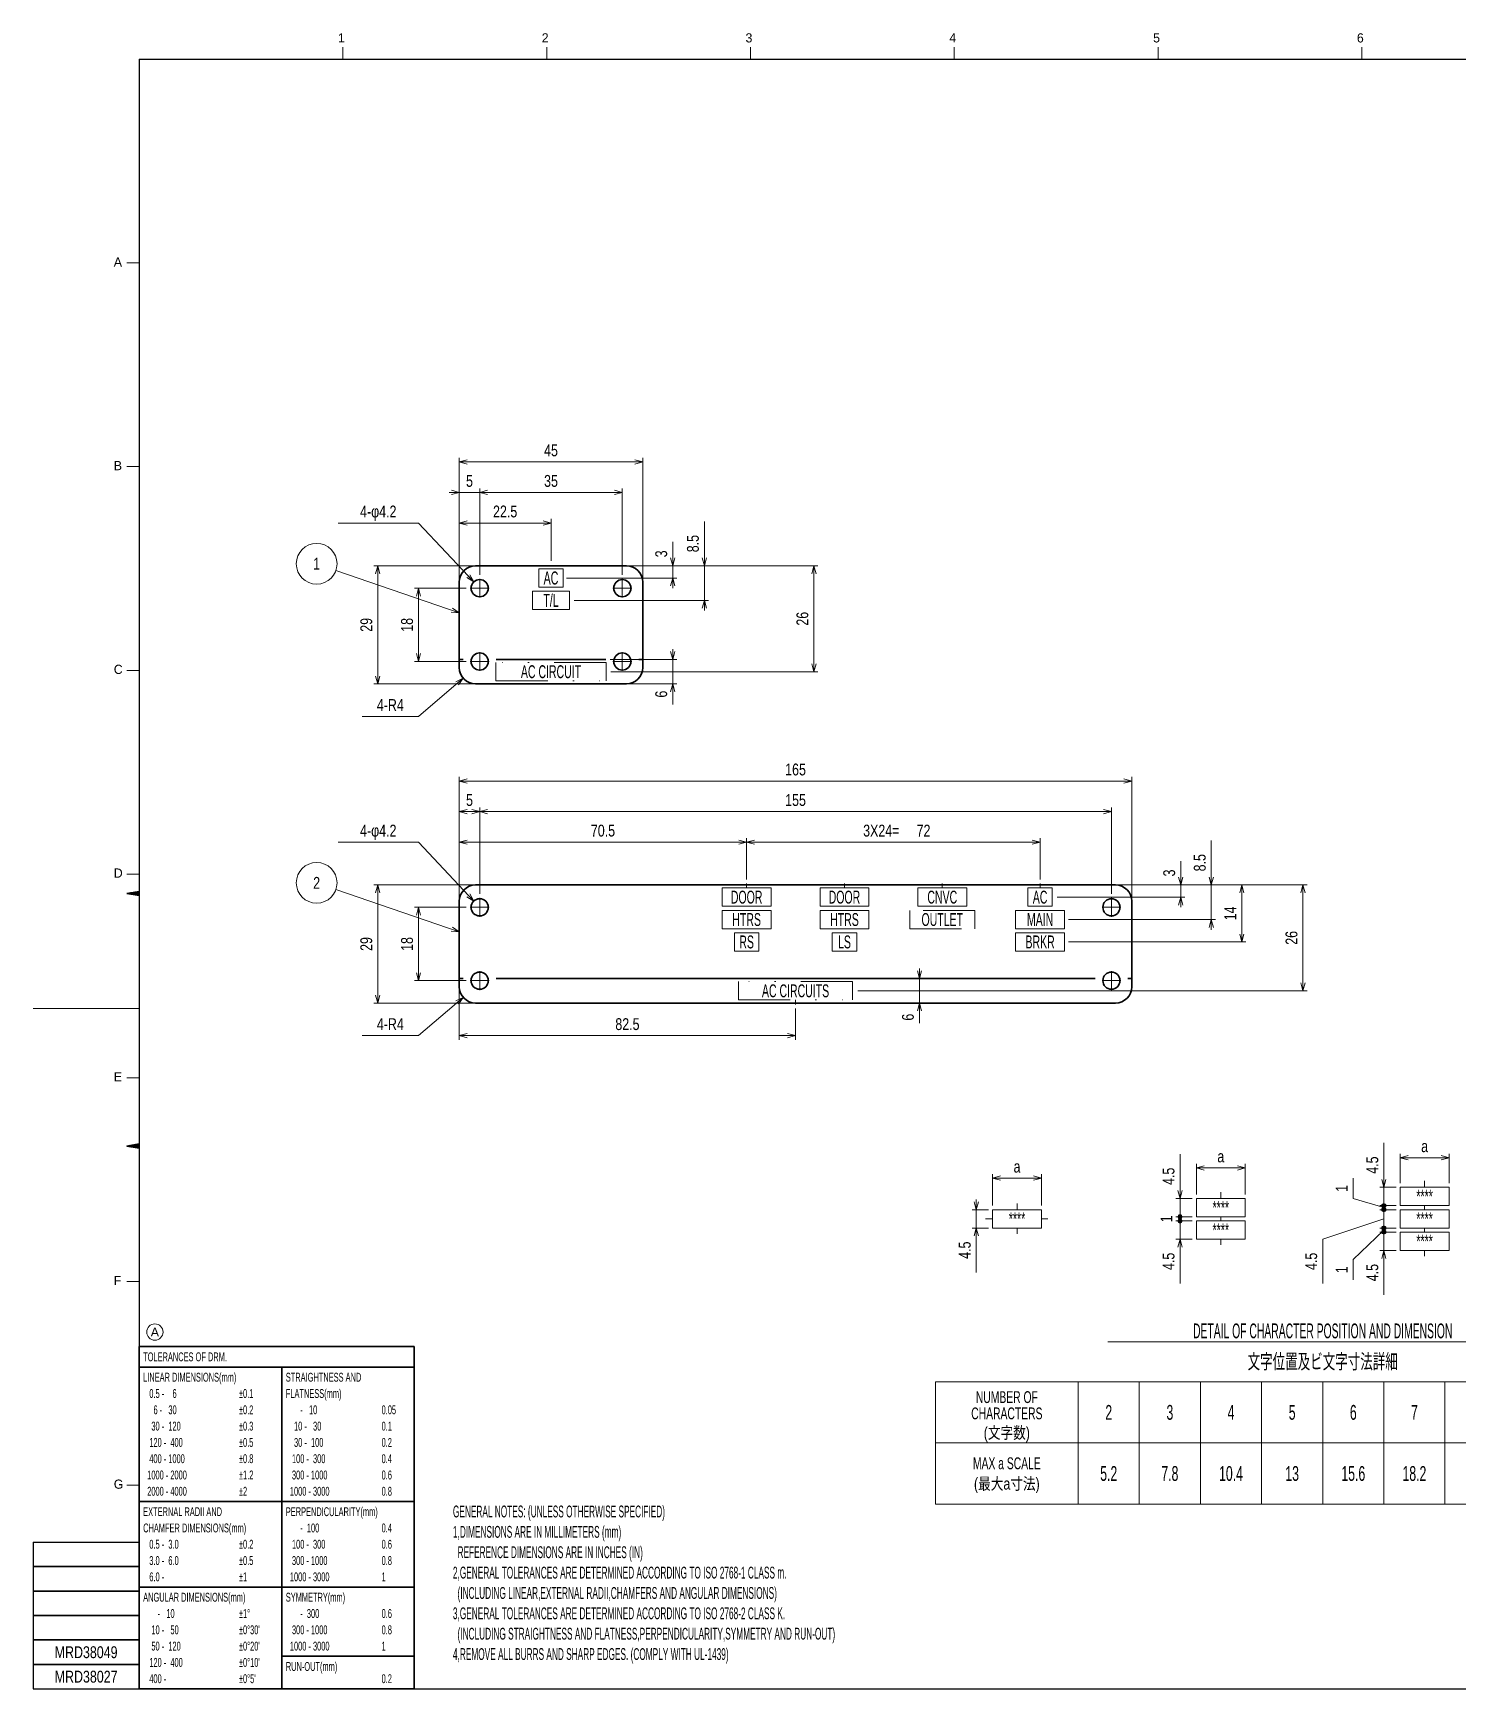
# Model space of a CAD drawing. Header units: millimetres. Extents: x 7 to 587, y 2 to 418.
# Drawn here: x 7 to 356.6, y 10 to 416.4 of the extents above; entities that cross this region are included whole.
import ezdxf
from ezdxf.enums import TextEntityAlignment as Align

# ---------------------------------------------------------------- set-up
doc = ezdxf.new("R2010")
doc.units = ezdxf.units.MM
doc.linetypes.add('DASHDOT', pattern=[25.3, 12.7, -6.3, 0, -6.3])
doc.linetypes.add('DIVIDE', pattern=[31.6, 12.7, -6.3, 0, -6.3, 0, -6.3])
for name, color, linetype in [('GR1_03', 7, 'Continuous'), ('GR1_08', 7, 'Continuous'), ('GR1_15', 7, 'Continuous'), ('GR1_16', 7, 'Continuous'), ('図面枠B6M', 7, 'Continuous'), ('図面枠C7M', 7, 'Continuous'), ('表題、部品表_01', 7, 'Continuous'), ('表題、部品表_訂正', 7, 'Continuous')]:
    doc.layers.add(name, color=color, linetype=linetype)
doc.styles.add('HG丸ｺﾞｼｯｸM-PRO', font='')
doc.styles.get('HG丸ｺﾞｼｯｸM-PRO').set_extended_font_data('HG丸ｺﾞｼｯｸM-PRO')

# ---------------------------------------------------------------- blocks, each defined once
blk = doc.blocks.new('BLKF024')
at = {"layer": '図面枠C7M', "color": 3, "linetype": 'Continuous', "lineweight": 35}
for p, q in [((30.067393, 143.236108), (30.09438, 143.263095)), ((30.188706, 143.216), (30.264271, 143.291564)), ((30.310019, 143.195891), (30.434161, 143.320033)), ((30.431331, 143.175782), (30.604052, 143.348503)), ((30.552644, 143.155673), (30.773942, 143.376972)), ((30.673956, 143.135565), (30.943833, 143.405441)), ((30.795269, 143.115456), (31.113723, 143.43391)), ((30.916582, 143.095347), (31.283614, 143.462379)), ((31.037894, 143.075238), (31.453504, 143.490848)), ((31.159207, 143.05513), (31.623395, 143.519317)), ((31.280519, 143.035021), (31.793285, 143.547787)), ((31.401832, 143.014912), (31.963176, 143.576256)), ((31.523145, 142.994803), (32.133066, 143.604725)), ((31.644457, 142.974695), (32.302957, 143.633194)), ((31.76577, 142.954586), (32.472847, 143.661663)), ((31.887082, 142.934477), (32.642738, 143.690132)), ((32.008395, 142.914368), (32.812628, 143.718601)), ((32.129708, 142.894259), (32.982519, 143.747071)), ((32.25102, 142.874151), (33, 143.62313)), ((32.372333, 142.854042), (33, 143.481709)), ((32.493645, 142.833933), (33, 143.340288)), ((32.614958, 142.813824), (33, 143.198866)), ((32.736271, 142.793716), (33, 143.057445)), ((32.857583, 142.773607), (33, 142.916024)), ((32.978896, 142.753498), (33, 142.774602))]:
    blk.add_line(p, q, dxfattribs=at)
blk = doc.blocks.new('BLKF025')
at = {"layer": '図面枠C7M', "color": 3, "linetype": 'Continuous', "lineweight": 35}
for p, q in [((30.067393, 205.236108), (30.09438, 205.263095)), ((30.188706, 205.216), (30.264271, 205.291564)), ((30.310019, 205.195891), (30.434161, 205.320033)), ((30.431331, 205.175782), (30.604052, 205.348503)), ((30.552644, 205.155673), (30.773942, 205.376972)), ((30.673956, 205.135565), (30.943833, 205.405441)), ((30.795269, 205.115456), (31.113723, 205.43391)), ((30.916582, 205.095347), (31.283614, 205.462379)), ((31.037894, 205.075238), (31.453504, 205.490848)), ((31.159207, 205.05513), (31.623395, 205.519317)), ((31.280519, 205.035021), (31.793285, 205.547787)), ((31.401832, 205.014912), (31.963176, 205.576256)), ((31.523145, 204.994803), (32.133066, 205.604725)), ((31.644457, 204.974695), (32.302957, 205.633194)), ((31.76577, 204.954586), (32.472847, 205.661663)), ((31.887082, 204.934477), (32.642738, 205.690132)), ((32.008395, 204.914368), (32.812628, 205.718601)), ((32.129708, 204.894259), (32.982519, 205.747071)), ((32.25102, 204.874151), (33, 205.62313)), ((32.372333, 204.854042), (33, 205.481709)), ((32.493645, 204.833933), (33, 205.340288)), ((32.614958, 204.813824), (33, 205.198866)), ((32.736271, 204.793716), (33, 205.057445)), ((32.857583, 204.773607), (33, 204.916024)), ((32.978896, 204.753498), (33, 204.774602))]:
    blk.add_line(p, q, dxfattribs=at)
blk = doc.blocks.new('BLKF023')
at = {"layer": '図面枠C7M', "color": 4, "linetype": 'Continuous', "lineweight": 13}
for p, q in [((83, 413), (83, 410)), ((133, 413), (133, 410)), ((183, 413), (183, 410)), ((233, 413), (233, 410)), ((283, 413), (283, 410)), ((333, 413), (333, 410)), ((30, 360), (33, 360)), ((30, 310), (33, 310)), ((30, 260), (33, 260)), ((30, 210), (33, 210)), ((7, 177), (33, 177)), ((30, 160), (33, 160)), ((30, 110), (33, 110)), ((30, 60), (33, 60))]:
    blk.add_line(p, q, dxfattribs=at)
at = {"layer": '図面枠C7M', "color": 2, "linetype": 'Continuous', "lineweight": 25}
for p, q in [((33, 410), (587, 410)), ((33, 410), (33, 10)), ((7, 46), (7, 10)), ((7, 46), (33, 46)), ((7, 10), (587, 10))]:
    blk.add_line(p, q, dxfattribs=at)
at = {"layer": '図面枠C7M', "color": 3, "linetype": 'Continuous', "lineweight": 35}
for p, q in [((33, 205.75), (30, 205.25)), ((30, 205.25), (33, 204.75)), ((33, 143.75), (30, 143.25)), ((30, 143.25), (33, 142.75)), ((7, 40), (33, 40)), ((7, 34), (33, 34)), ((7, 28), (33, 28)), ((7, 22), (33, 22)), ((7, 16), (33, 16))]:
    blk.add_line(p, q, dxfattribs=at)
for name in ['BLKF025', 'BLKF024']:
    blk.add_blockref(name, (0, 0), dxfattribs=at)
at = {"layer": '図面枠C7M', "color": 4, "linetype": 'Continuous', "lineweight": 13, "style": 'HG丸ｺﾞｼｯｸM-PRO'}
for s, width, p in [('1', 1.003994, (81.79, 413.45)), ('2', 1.003994, (131.79, 413.45)), ('3', 1.003994, (181.79, 413.45)), ('4', 1.003994, (231.79, 413.45)), ('5', 1.003994, (281.79, 413.45)), ('6', 1.003994, (331.79, 413.45)), ('A', 1.002405, (26.79, 358.45)), ('B', 1.004704, (26.79, 308.45)), ('D', 1.002334, (26.79, 208.45)), ('E', 1.001589, (26.79, 158.45)), ('F', 0.998986, (26.79, 108.45)), ('G', 1.003714, (26.79, 58.45))]:
    blk.add_text(s, height=2.25, dxfattribs=dict(at, width=width)).set_placement(p, align=Align.BOTTOM_LEFT)
at = {"layer": '図面枠C7M', "color": 3, "linetype": 'Continuous', "lineweight": 35, "style": 'HG丸ｺﾞｼｯｸM-PRO', "width": 1.001214}
blk.add_text('C', height=2.25, dxfattribs=at).set_placement((26.79, 258.45), align=Align.BOTTOM_LEFT)
blk = doc.blocks.new('BLKF029')
at = {"layer": 'GR1_08', "color": 3, "linetype": 'Continuous', "lineweight": 35}
for p, q in [((115.56, 207.34), (272.56, 207.34)), ((111.56, 203.34), (111.56, 182.34)), ((276.56, 203.34), (276.56, 182.34)), ((111.56, 184.34), (112.54, 184.34)), ((120.58, 184.34), (267.54, 184.34)), ((275.58, 184.34), (276.56, 184.34)), ((115.56, 178.34), (272.56, 178.34))]:
    blk.add_line(p, q, dxfattribs=at)
for centre in [(116.56, 201.84), (271.56, 201.84), (116.56, 183.84), (271.56, 183.84)]:
    blk.add_circle(centre, 2.1, dxfattribs=at)
for centre, start, end in [((115.56, 203.34), 90, 180), ((272.56, 203.34), 0, 90), ((115.56, 182.34), 180, 270), ((272.56, 182.34), 270, 0)]:
    blk.add_arc(centre, 4, start, end, dxfattribs=at)
blk = doc.blocks.new('BLKF028')
at = {"layer": 'GR1_08', "color": 3, "linetype": 'Continuous', "lineweight": 35}
blk.add_blockref('BLKF029', (0, 0), dxfattribs=at)
blk = doc.blocks.new('BLKF031')
at = {"layer": 'GR1_08', "color": 3, "linetype": 'Continuous', "lineweight": 35}
for p, q in [((115.56, 285.67), (152.56, 285.67)), ((111.56, 281.67), (111.56, 260.67)), ((156.56, 281.67), (156.56, 260.67)), ((111.56, 262.67), (112.54, 262.67)), ((120.58, 262.67), (147.54, 262.67)), ((155.58, 262.67), (156.56, 262.67)), ((115.56, 256.67), (152.56, 256.67))]:
    blk.add_line(p, q, dxfattribs=at)
for centre in [(116.56, 280.17), (151.56, 280.17), (116.56, 262.17), (151.56, 262.17)]:
    blk.add_circle(centre, 2.1, dxfattribs=at)
for centre, start, end in [((115.56, 281.67), 90, 180), ((152.56, 281.67), 0, 90), ((115.56, 260.67), 180, 270), ((152.56, 260.67), 270, 0)]:
    blk.add_arc(centre, 4, start, end, dxfattribs=at)
blk = doc.blocks.new('BLKF030')
at = {"layer": 'GR1_08', "color": 3, "linetype": 'Continuous', "lineweight": 35}
blk.add_blockref('BLKF031', (0, 0), dxfattribs=at)
blk = doc.blocks.new('FXTIP_ARROW_S')
at = {"color": 0, "linetype": 'Continuous', "lineweight": -2}
for q in [(-1, 0), (-0.97, 0.26), (-0.97, -0.26)]:
    blk.add_line((0, 0), q, dxfattribs=at)
blk = doc.blocks.new('FXTIP_ARROW_E')
at = {"color": 0, "linetype": 'Continuous', "lineweight": -2}
for q in [(-1, 0), (-0.97, 0.26), (-0.97, -0.26)]:
    blk.add_line((0, 0), q, dxfattribs=at)
blk = doc.blocks.new('BLKF032')
at = {"layer": 'GR1_03', "color": 4, "linetype": 'DIVIDE', "lineweight": 13}
for p, q in [((137.06, 284.92), (131.06, 284.92)), ((131.06, 284.92), (131.06, 280.42)), ((137.06, 280.42), (137.06, 284.92)), ((131.06, 280.42), (137.06, 280.42))]:
    blk.add_line(p, q, dxfattribs=at)
blk = doc.blocks.new('BLKF033')
at = {"layer": 'GR1_03', "color": 4, "linetype": 'DIVIDE', "lineweight": 13}
for p, q in [((138.56, 279.42), (129.56, 279.42)), ((129.56, 279.42), (129.56, 274.92)), ((138.56, 274.92), (138.56, 279.42)), ((129.56, 274.92), (138.56, 274.92))]:
    blk.add_line(p, q, dxfattribs=at)
blk = doc.blocks.new('BLKF034')
at = {"layer": 'GR1_03', "color": 4, "linetype": 'DIVIDE', "lineweight": 13}
for p, q in [((147.56, 261.92), (120.56, 261.92)), ((120.56, 261.92), (120.56, 257.42)), ((147.56, 257.42), (147.56, 261.92)), ((120.56, 257.42), (147.56, 257.42))]:
    blk.add_line(p, q, dxfattribs=at)
blk = doc.blocks.new('BLKF035')
at = {"layer": 'GR1_03', "color": 4, "linetype": 'DIVIDE', "lineweight": 13}
for p, q in [((208.06, 183.59), (180.06, 183.59)), ((180.06, 183.59), (180.06, 179.09)), ((208.06, 179.09), (208.06, 183.59)), ((180.06, 179.09), (208.06, 179.09))]:
    blk.add_line(p, q, dxfattribs=at)
blk = doc.blocks.new('BLKF036')
at = {"layer": 'GR1_03', "color": 4, "linetype": 'DIVIDE', "lineweight": 13}
for p, q in [((188.06, 201.09), (176.06, 201.09)), ((176.06, 201.09), (176.06, 196.59)), ((188.06, 196.59), (188.06, 201.09)), ((176.06, 196.59), (188.06, 196.59))]:
    blk.add_line(p, q, dxfattribs=at)
blk = doc.blocks.new('BLKF037')
at = {"layer": 'GR1_03', "color": 4, "linetype": 'DIVIDE', "lineweight": 13}
for p, q in [((188.06, 206.59), (176.06, 206.59)), ((176.06, 206.59), (176.06, 202.09)), ((188.06, 202.09), (188.06, 206.59)), ((176.06, 202.09), (188.06, 202.09))]:
    blk.add_line(p, q, dxfattribs=at)
blk = doc.blocks.new('BLKF038')
at = {"layer": 'GR1_03', "color": 4, "linetype": 'DIVIDE', "lineweight": 13}
for p, q in [((212.06, 206.59), (200.06, 206.59)), ((200.06, 206.59), (200.06, 202.09)), ((212.06, 202.09), (212.06, 206.59)), ((200.06, 202.09), (212.06, 202.09))]:
    blk.add_line(p, q, dxfattribs=at)
blk = doc.blocks.new('BLKF039')
at = {"layer": 'GR1_03', "color": 4, "linetype": 'DIVIDE', "lineweight": 13}
for p, q in [((212.06, 201.09), (200.06, 201.09)), ((200.06, 201.09), (200.06, 196.59)), ((212.06, 196.59), (212.06, 201.09)), ((200.06, 196.59), (212.06, 196.59))]:
    blk.add_line(p, q, dxfattribs=at)
blk = doc.blocks.new('BLKF040')
at = {"layer": 'GR1_03', "color": 4, "linetype": 'DIVIDE', "lineweight": 13}
for p, q in [((209.06, 195.59), (203.06, 195.59)), ((203.06, 195.59), (203.06, 191.09)), ((209.06, 191.09), (209.06, 195.59)), ((203.06, 191.09), (209.06, 191.09))]:
    blk.add_line(p, q, dxfattribs=at)
blk = doc.blocks.new('BLKF041')
at = {"layer": 'GR1_03', "color": 4, "linetype": 'DIVIDE', "lineweight": 13}
for p, q in [((185.06, 195.59), (179.06, 195.59)), ((179.06, 195.59), (179.06, 191.09)), ((185.06, 191.09), (185.06, 195.59)), ((179.06, 191.09), (185.06, 191.09))]:
    blk.add_line(p, q, dxfattribs=at)
blk = doc.blocks.new('BLKF042')
at = {"layer": 'GR1_03', "color": 4, "linetype": 'DIVIDE', "lineweight": 13}
for p, q in [((236.06, 206.59), (224.06, 206.59)), ((224.06, 206.59), (224.06, 202.09)), ((236.06, 202.09), (236.06, 206.59)), ((224.06, 202.09), (236.06, 202.09))]:
    blk.add_line(p, q, dxfattribs=at)
blk = doc.blocks.new('BLKF043')
at = {"layer": 'GR1_03', "color": 4, "linetype": 'DIVIDE', "lineweight": 13}
for p, q in [((260.06, 201.09), (248.06, 201.09)), ((248.06, 201.09), (248.06, 196.59)), ((260.06, 196.59), (260.06, 201.09)), ((248.06, 196.59), (260.06, 196.59))]:
    blk.add_line(p, q, dxfattribs=at)
blk = doc.blocks.new('BLKF044')
at = {"layer": 'GR1_03', "color": 4, "linetype": 'DIVIDE', "lineweight": 13}
for p, q in [((260.06, 195.59), (248.06, 195.59)), ((248.06, 195.59), (248.06, 191.09)), ((260.06, 191.09), (260.06, 195.59)), ((248.06, 191.09), (260.06, 191.09))]:
    blk.add_line(p, q, dxfattribs=at)
blk = doc.blocks.new('BLKF045')
at = {"layer": 'GR1_03', "color": 4, "linetype": 'DIVIDE', "lineweight": 13}
for p, q in [((257.06, 206.59), (251.06, 206.59)), ((251.06, 206.59), (251.06, 202.09)), ((257.06, 202.09), (257.06, 206.59)), ((251.06, 202.09), (257.06, 202.09))]:
    blk.add_line(p, q, dxfattribs=at)
blk = doc.blocks.new('BLKF046')
at = {"layer": 'GR1_03', "color": 4, "linetype": 'DIVIDE', "lineweight": 13}
for p, q in [((238.06, 201.09), (222.06, 201.09)), ((222.06, 201.09), (222.06, 196.59)), ((238.06, 196.59), (238.06, 201.09)), ((222.06, 196.59), (238.06, 196.59))]:
    blk.add_line(p, q, dxfattribs=at)
blk = doc.blocks.new('BLKF048')
at = {"layer": '表題、部品表_01', "color": 4, "linetype": 'DIVIDE', "lineweight": 13}
for p, q in [((242.4, 127.62), (254.4, 127.62)), ((242.4, 123.12), (242.4, 127.62)), ((254.4, 127.62), (254.4, 123.12)), ((254.4, 123.12), (242.4, 123.12))]:
    blk.add_line(p, q, dxfattribs=at)
blk = doc.blocks.new('BLKF047')
at = {"layer": '表題、部品表_01', "color": 4, "linetype": 'DASHDOT', "lineweight": 13}
for p, q in [((248.4, 129.12), (248.4, 127.62)), ((242.4, 125.37), (240.66, 125.37)), ((248.4, 123.12), (248.4, 121.73)), ((255.93, 125.37), (254.4, 125.37))]:
    blk.add_line(p, q, dxfattribs=at)
at = {"layer": '表題、部品表_01', "color": 4, "linetype": 'DIVIDE', "lineweight": 13}
blk.add_blockref('BLKF048', (0, 0), dxfattribs=at)
blk = doc.blocks.new('BLKF050')
at = {"layer": '表題、部品表_01', "color": 4, "linetype": 'DIVIDE', "lineweight": 13}
for p, q in [((304.4, 130.37), (292.4, 130.37)), ((292.4, 130.37), (292.4, 125.87)), ((304.4, 125.87), (304.4, 130.37)), ((292.4, 125.87), (304.4, 125.87)), ((292.4, 124.87), (304.4, 124.87)), ((292.4, 124.87), (292.4, 120.37)), ((304.4, 120.37), (304.4, 124.87)), ((292.4, 120.37), (304.4, 120.37))]:
    blk.add_line(p, q, dxfattribs=at)
at = {"layer": '表題、部品表_01', "color": 4, "linetype": 'DASHDOT', "lineweight": 13}
for p, q in [((298.4, 131.96), (298.4, 130.37)), ((298.4, 125.87), (298.4, 124.87)), ((298.4, 120.37), (298.4, 118.96))]:
    blk.add_line(p, q, dxfattribs=at)
blk = doc.blocks.new('BLKF049')
at = {"layer": '表題、部品表_01', "color": 4, "linetype": 'DIVIDE', "lineweight": 13}
blk.add_blockref('BLKF050', (0, 0), dxfattribs=at)
at = {"layer": '表題、部品表_01', "color": 3, "linetype": 'Continuous', "lineweight": 35, "style": 'HG丸ｺﾞｼｯｸM-PRO', "width": 0.594076}
for p in [(298.4, 128.12), (298.4, 122.62)]:
    blk.add_text('****', height=3.273, dxfattribs=at).set_placement(p, align=Align.MIDDLE_CENTER)
blk = doc.blocks.new('FXTIP_BLACKDOT_E')
at = {"color": 0, "linetype": 'Continuous', "lineweight": -2}
blk.add_line((0, 0), (-1, 0), dxfattribs=at)
at = {"color": 0, "linetype": 'Continuous', "lineweight": -2, "const_width": 0.25}
blk.add_lwpolyline([(-0.125, 0, 1), (0.125, 0, 1)], format="xyb", close=True, dxfattribs=at)
at = {"color": 0, "linetype": 'Continuous', "lineweight": -2}
blk.add_circle((0, 0), 0.25, dxfattribs=at)
blk = doc.blocks.new('BLKF052')
at = {"layer": '表題、部品表_01', "color": 4, "linetype": 'DASHDOT', "lineweight": 13}
for p, q in [((348.4, 134.71), (348.4, 133.12)), ((348.4, 128.62), (348.4, 127.62)), ((348.4, 123.12), (348.4, 122.12)), ((348.4, 117.62), (348.4, 116.21))]:
    blk.add_line(p, q, dxfattribs=at)
at = {"layer": '表題、部品表_01', "color": 4, "linetype": 'DIVIDE', "lineweight": 13}
for p, q in [((354.4, 133.12), (342.4, 133.12)), ((342.4, 133.12), (342.4, 128.62)), ((354.4, 128.62), (354.4, 133.12)), ((342.4, 128.62), (354.4, 128.62)), ((342.4, 127.62), (354.4, 127.62)), ((342.4, 127.62), (342.4, 123.12)), ((354.4, 123.12), (354.4, 127.62)), ((342.4, 123.12), (354.4, 123.12)), ((342.4, 122.12), (354.4, 122.12)), ((342.4, 122.12), (342.4, 117.62)), ((354.4, 117.62), (354.4, 122.12)), ((342.4, 117.62), (354.4, 117.62))]:
    blk.add_line(p, q, dxfattribs=at)
blk = doc.blocks.new('BLKF051')
at = {"layer": '表題、部品表_01', "color": 4, "linetype": 'DIVIDE', "lineweight": 13}
blk.add_blockref('BLKF052', (0, 0), dxfattribs=at)
at = {"layer": '表題、部品表_01', "color": 3, "linetype": 'Continuous', "lineweight": 35, "style": 'HG丸ｺﾞｼｯｸM-PRO', "width": 0.594076}
for p in [(348.4, 130.87), (348.4, 125.37), (348.4, 119.87)]:
    blk.add_text('****', height=3.273, dxfattribs=at).set_placement(p, align=Align.MIDDLE_CENTER)
blk = doc.blocks.new('BLKF055')
at = {"layer": '表題、部品表_01', "color": 4, "linetype": 'Continuous', "lineweight": 13}
for p, q in [((228.4, 85.37), (413.4, 85.37)), ((228.4, 85.37), (228.4, 55.37)), ((263.4, 85.37), (263.4, 55.37)), ((278.4, 85.37), (278.4, 55.37)), ((293.4, 85.37), (293.4, 55.37)), ((308.4, 85.37), (308.4, 55.37)), ((323.4, 85.37), (323.4, 55.37)), ((338.4, 85.37), (338.4, 55.37)), ((353.4, 85.37), (353.4, 55.37)), ((368.4, 85.37), (368.4, 55.37)), ((383.4, 85.37), (383.4, 55.37)), ((398.4, 85.37), (398.4, 55.37)), ((413.4, 85.37), (413.4, 55.37)), ((228.4, 70.37), (413.4, 70.37)), ((228.4, 55.37), (413.4, 55.37))]:
    blk.add_line(p, q, dxfattribs=at)
at = {"layer": '表題、部品表_01', "color": 3, "linetype": 'Continuous', "lineweight": 35, "style": 'HG丸ｺﾞｼｯｸM-PRO'}
for s, height, width, p in [('NUMBER OF', 2.909, 0.652209, (245.9, 81.62)), ('CHARACTERS', 2.909, 0.652208, (245.9, 77.62)), ('(文字数)', 2.909, 0.781847, (245.9, 72.87)), ('MAX a SCALE', 2.9091, 0.651872, (245.9, 65.37)), ('(最大a寸法)', 2.909, 0.781984, (245.9, 60.37))]:
    blk.add_text(s, height=height, dxfattribs=dict(at, width=width)).set_placement(p, align=Align.MIDDLE_CENTER)
blk = doc.blocks.new('BLKF063')
at = {"layer": '図面枠C7M', "color": 3, "linetype": 'Continuous', "lineweight": 35}
for p, q in [((33, 94), (100.5, 94)), ((33, 94), (33, 10)), ((100.5, 10), (100.5, 94)), ((33, 89), (100.5, 89)), ((68, 10), (68, 89)), ((33, 56), (68, 56)), ((68, 56), (100.5, 56)), ((33, 35), (68, 35)), ((68, 35), (100.5, 35)), ((68, 18), (100.5, 18)), ((33, 10), (100.5, 10))]:
    blk.add_line(p, q, dxfattribs=at)
at = {"layer": '図面枠C7M', "color": 4, "linetype": 'Continuous', "lineweight": 13, "style": 'HG丸ｺﾞｼｯｸM-PRO'}
for s, height, width, p in [('TOLERANCES OF DRM.', 2.1818, 0.522208, (34, 91.5)), ('LINEAR DIMENSIONS(mm)', 2.1818, 0.521664, (34, 86.5)), ('STRAIGHTNESS AND', 2.1818, 0.521949, (69, 86.5)), (' 0.5 -    6', 2.1818, 0.524049, (35, 82.5)), ('±0.1', 2.182, 0.52198, (57.5, 82.5)), ('FLATNESS(mm)', 2.1818, 0.521994, (69, 82.5)), ('   6 -   30', 2.1818, 0.52397, (35, 78.5)), ('±0.2', 2.182, 0.52198, (57.5, 78.5)), ('     -   10', 2.1818, 0.524651, (70, 78.5)), ('0.05', 2.182, 0.52205, (92.5, 78.5)), ('  30 -  120', 2.1818, 0.522893, (35, 74.5)), ('±0.3', 2.182, 0.52198, (57.5, 74.5)), ('  10 -   30', 2.1818, 0.523391, (70, 74.5)), ('0.1', 2.182, 0.522424, (92.5, 74.5)), (' 120 -  400', 2.1818, 0.52246, (35, 70.5)), ('±0.5', 2.182, 0.52198, (57.5, 70.5)), ('  30 -  100', 2.1818, 0.522893, (70, 70.5)), ('0.2', 2.182, 0.522424, (92.5, 70.5)), (' 400 - 1000', 2.1818, 0.52208, (35, 66.5)), ('±0.8', 2.182, 0.52198, (57.5, 66.5)), (' 100 -  300', 2.1818, 0.52246, (70, 66.5)), ('0.4', 2.182, 0.522424, (92.5, 66.5)), ('1000 - 2000', 2.1818, 0.521744, (35, 62.5)), ('±1.2', 2.182, 0.52198, (57.5, 62.5)), (' 300 - 1000', 2.1818, 0.52208, (70, 62.5)), ('0.6', 2.182, 0.522424, (92.5, 62.5)), ('2000 - 4000', 2.1818, 0.521744, (35, 58.5)), ('±2', 2.182, 0.521216, (57.5, 58.5)), ('1000 - 3000', 2.1818, 0.521744, (70, 58.5)), ('0.8', 2.182, 0.522424, (92.5, 58.5)), ('EXTERNAL RADII AND', 2.1818, 0.522426, (34, 53.5)), ('PERPENDICULARITY(mm)', 2.1818, 0.521822, (69, 53.5)), ('CHAMFER DIMENSIONS(mm)', 2.1818, 0.521615, (34, 49.5)), ('     -  100', 2.1818, 0.52397, (70, 49.5)), ('0.4', 2.182, 0.522424, (92.5, 49.5)), (' 0.5 -  3.0', 2.1818, 0.523514, (35, 45.5)), ('±0.2', 2.182, 0.52198, (57.5, 45.5)), (' 100 -  300', 2.1818, 0.52246, (70, 45.5)), ('0.6', 2.182, 0.522424, (92.5, 45.5)), (' 3.0 -  6.0', 2.1818, 0.523514, (35, 41.5)), ('±0.5', 2.182, 0.52198, (57.5, 41.5)), (' 300 - 1000', 2.1818, 0.52208, (70, 41.5)), ('0.8', 2.182, 0.522424, (92.5, 41.5)), (' 6.0 -', 2.182, 0.523279, (35, 37.5)), ('±1', 2.182, 0.521216, (57.5, 37.5)), ('1000 - 3000', 2.1818, 0.521744, (70, 37.5)), ('1', 2.18, 0.521199, (92.5, 37.5)), ('ANGULAR DIMENSIONS(mm)', 2.1818, 0.521887, (34, 32.5)), ('SYMMETRY(mm)', 2.1818, 0.521222, (69, 32.5)), ('     -   10', 2.1818, 0.524651, (35, 28.5)), ('±1°', 2.182, 0.52122, (57.5, 28.5)), ('     -  300', 2.1818, 0.52397, (70, 28.5)), ('0.6', 2.182, 0.522424, (92.5, 28.5)), ('  10 -   50', 2.1818, 0.523391, (35, 24.5)), ("±0°30'", 2.182, 0.521679, (57.5, 24.5)), (' 300 - 1000', 2.1818, 0.52208, (70, 24.5)), ('0.8', 2.182, 0.522424, (92.5, 24.5)), ('  50 -  120', 2.1818, 0.522893, (35, 20.5)), ("±0°20'", 2.182, 0.521679, (57.5, 20.5)), ('1000 - 3000', 2.1818, 0.521744, (70, 20.5)), ('1', 2.18, 0.521199, (92.5, 20.5)), (' 120 -  400', 2.1818, 0.52246, (35, 16.5)), ("±0°10'", 2.182, 0.521679, (57.5, 16.5)), ('RUN-OUT(mm)', 2.1818, 0.521162, (69, 15.5)), (' 400 -', 2.182, 0.52234, (35, 12.5)), ("±0°5'", 2.182, 0.521776, (57.5, 12.5)), ('0.2', 2.182, 0.522424, (92.5, 12.5))]:
    blk.add_text(s, height=height, dxfattribs=dict(at, width=width)).set_placement(p, align=Align.MIDDLE_LEFT)
blk = doc.blocks.new('BLKF064')
at = {"layer": '表題、部品表_訂正', "color": 4, "linetype": 'Continuous', "lineweight": 13}
blk.add_circle((36.87, 97.59), 2, dxfattribs=at)
at = {"layer": '表題、部品表_訂正', "color": 4, "linetype": 'Continuous', "lineweight": 13, "style": 'HG丸ｺﾞｼｯｸM-PRO', "width": 1.042301}
blk.add_text('A', height=2.18, dxfattribs=at).set_placement((36.87, 97.59), align=Align.MIDDLE_CENTER)

msp = doc.modelspace()

# ---------------------------------------------------------------- linework, layer by layer
at = {"layer": 'GR1_08', "color": 4, "linetype": 'DASHDOT', "lineweight": 13}
for p, q in [((116.56, 277.87), (116.56, 282.47)), ((151.56, 277.87), (151.56, 282.47)), ((118.86, 280.17), (114.26, 280.17)), ((153.86, 280.17), (149.26, 280.17)), ((116.56, 259.87), (116.56, 264.47)), ((151.56, 259.87), (151.56, 264.47)), ((118.86, 262.17), (114.26, 262.17)), ((153.86, 262.17), (149.26, 262.17)), ((182.06, 206.59), (182.06, 207.67)), ((206.06, 206.59), (206.06, 207.67)), ((230.06, 206.59), (230.06, 207.67)), ((254.06, 206.59), (254.06, 207.67)), ((116.56, 199.54), (116.56, 204.14)), ((271.56, 199.54), (271.56, 204.14)), ((118.86, 201.84), (114.26, 201.84)), ((273.86, 201.84), (269.26, 201.84)), ((118.86, 183.84), (114.26, 183.84)), ((116.56, 181.54), (116.56, 186.14)), ((273.86, 183.84), (269.26, 183.84)), ((271.56, 181.54), (271.56, 186.14)), ((194.06, 178.02), (194.06, 179.09))]:
    msp.add_line(p, q, dxfattribs=at)
at = {"layer": 'GR1_15', "color": 4, "linetype": 'Continuous', "lineweight": 13}
for p, q in [((111.56, 274.15), (81.29, 284.55)), ((111.56, 195.82), (81.29, 206.22))]:
    msp.add_line(p, q, dxfattribs=at)
for centre in [(76.56, 286.17), (76.56, 207.84)]:
    msp.add_circle(centre, 5, dxfattribs=at)
at = {"layer": 'GR1_16', "color": 4, "linetype": 'Continuous', "lineweight": 13}
for p, q in [((111.56, 282.67), (111.56, 312.17)), ((111.56, 311.17), (156.56, 311.17)), ((156.56, 282.67), (156.56, 312.17)), ((109.06, 303.67), (111.56, 303.67)), ((111.56, 282.67), (111.56, 304.67)), ((111.56, 303.67), (116.56, 303.67)), ((116.56, 283.47), (116.56, 304.67)), ((116.56, 303.67), (151.56, 303.67)), ((151.56, 283.47), (151.56, 304.67)), ((111.56, 282.67), (111.56, 297.17)), ((134.06, 286.85), (134.06, 297.17)), ((101.56, 296.17), (81.8, 296.17)), ((115.12, 281.7), (101.56, 296.17)), ((111.56, 296.17), (134.06, 296.17)), ((171.7, 285.67), (171.7, 296.55)), ((163.93, 285.67), (163.93, 291.52)), ((114.56, 285.67), (90.56, 285.67)), ((91.56, 256.67), (91.56, 285.67)), ((153.56, 285.67), (164.93, 285.67)), ((153.56, 285.67), (172.7, 285.67)), ((153.56, 285.67), (199.56, 285.67)), ((163.93, 282.67), (163.93, 285.67)), ((171.7, 277.17), (171.7, 285.67)), ((198.56, 259.67), (198.56, 285.67)), ((137.83, 282.67), (164.93, 282.67)), ((163.93, 280.17), (163.93, 282.67)), ((113.26, 280.17), (100.56, 280.17)), ((101.56, 262.17), (101.56, 280.17)), ((139.71, 277.17), (172.7, 277.17)), ((171.7, 274.67), (171.7, 277.17)), ((113.26, 262.17), (100.56, 262.17)), ((114.56, 256.67), (90.56, 256.67)), ((112.52, 258.07), (101.56, 248.67)), ((148.75, 259.67), (199.56, 259.67)), ((101.56, 248.67), (87.72, 248.67)), ((101.56, 217.84), (81.8, 217.84)), ((115.12, 203.38), (101.56, 217.84)), ((296.06, 207.34), (296.06, 218.22)), ((288.56, 207.34), (288.56, 213.19)), ((114.56, 207.34), (90.56, 207.34)), ((91.56, 178.34), (91.56, 207.34)), ((273.56, 207.34), (289.56, 207.34)), ((273.56, 207.34), (297.06, 207.34)), ((273.56, 207.34), (304.56, 207.34)), ((273.56, 207.34), (319.56, 207.34)), ((288.56, 204.34), (288.56, 207.34)), ((296.06, 198.84), (296.06, 207.34)), ((303.56, 193.34), (303.56, 207.34)), ((318.56, 181.34), (318.56, 207.34)), ((258.24, 204.34), (289.56, 204.34)), ((288.56, 201.84), (288.56, 204.34)), ((113.26, 201.84), (100.56, 201.84)), ((101.56, 183.84), (101.56, 201.84)), ((261.03, 198.84), (297.06, 198.84)), ((296.06, 196.34), (296.06, 198.84)), ((261.03, 193.34), (304.56, 193.34)), ((113.26, 183.84), (100.56, 183.84)), ((224.46, 184.34), (224.46, 186.84)), ((224.46, 178.34), (224.46, 184.34)), ((112.52, 179.74), (101.56, 170.34)), ((111.56, 181.34), (111.56, 169.34)), ((209.32, 181.34), (319.56, 181.34)), ((114.56, 178.34), (90.56, 178.34)), ((194.06, 177.02), (194.06, 169.34)), ((224.46, 173.38), (224.46, 178.34)), ((101.56, 170.34), (87.72, 170.34)), ((111.56, 170.34), (194.06, 170.34))]:
    msp.add_line(p, q, dxfattribs=at)
at = {"layer": 'GR1_16', "color": 123, "linetype": 'Continuous', "lineweight": 13}
for p, q in [((163.93, 262.67), (163.93, 265.17)), ((148.54, 262.67), (164.93, 262.67)), ((163.93, 256.67), (163.93, 262.67)), ((153.56, 256.67), (164.93, 256.67)), ((163.93, 251.65), (163.93, 256.67)), ((111.56, 204.34), (111.56, 233.84)), ((111.56, 232.84), (276.56, 232.84)), ((276.56, 204.34), (276.56, 233.84)), ((111.56, 204.34), (111.56, 226.34)), ((111.56, 225.34), (116.56, 225.34)), ((116.56, 205.14), (116.56, 226.34)), ((116.56, 225.34), (271.56, 225.34)), ((271.56, 205.14), (271.56, 226.34)), ((111.56, 204.34), (111.56, 218.84)), ((111.56, 217.84), (182.06, 217.84)), ((182.06, 208.67), (182.06, 218.84)), ((182.06, 217.84), (254.06, 217.84)), ((254.06, 208.67), (254.06, 218.84))]:
    msp.add_line(p, q, dxfattribs=at)
at = {"layer": '表題、部品表_01', "color": 4, "linetype": 'Continuous', "lineweight": 13}
for p, q in [((338.4, 133.12), (338.4, 144)), ((288.4, 130.37), (288.4, 141.25)), ((292.4, 131.37), (292.4, 138.87)), ((304.4, 131.37), (304.4, 138.87)), ((342.4, 134.12), (342.4, 141.37)), ((342.4, 140.37), (354.4, 140.37)), ((354.4, 134.12), (354.4, 141.37)), ((242.4, 128.62), (242.4, 136.37)), ((242.4, 135.37), (254.4, 135.37)), ((254.4, 128.62), (254.4, 136.37)), ((292.4, 137.87), (304.4, 137.87)), ((330.9, 130.37), (330.9, 135.33)), ((238.4, 127.62), (238.4, 130.12)), ((291.4, 130.37), (287.4, 130.37)), ((288.4, 125.87), (288.4, 130.37)), ((338.4, 128.12), (330.9, 130.37)), ((341.4, 133.12), (337.4, 133.12)), ((338.4, 128.62), (338.4, 133.12)), ((241.4, 127.62), (237.4, 127.62)), ((238.4, 123.12), (238.4, 127.62)), ((341.4, 128.62), (337.4, 128.62)), ((341.4, 127.62), (337.4, 127.62)), ((338.4, 127.62), (338.4, 128.62)), ((338.4, 123.12), (338.4, 127.62)), ((241.4, 123.12), (237.4, 123.12)), ((238.4, 112.24), (238.4, 123.12)), ((291.4, 125.87), (287.4, 125.87)), ((291.4, 124.87), (287.4, 124.87)), ((288.4, 124.87), (288.4, 125.87)), ((288.4, 120.37), (288.4, 124.87)), ((338.4, 125.37), (323.4, 120.37)), ((338.4, 122.62), (330.9, 115.37)), ((341.4, 123.12), (337.4, 123.12)), ((341.4, 122.12), (337.4, 122.12)), ((338.4, 122.12), (338.4, 123.12)), ((338.4, 117.62), (338.4, 122.12)), ((291.4, 120.37), (287.4, 120.37)), ((288.4, 109.49), (288.4, 120.37)), ((323.4, 120.37), (323.4, 109.49)), ((330.9, 115.37), (330.9, 110.41)), ((341.4, 117.62), (337.4, 117.62)), ((338.4, 106.74), (338.4, 117.62)), ((270.7, 95.17), (376.1, 95.17))]:
    msp.add_line(p, q, dxfattribs=at)

# ---------------------------------------------------------------- block references
at = {"layer": 'GR1_03', "color": 4, "linetype": 'DIVIDE', "lineweight": 13}
for name in ['BLKF032', 'BLKF033', 'BLKF034', 'BLKF037', 'BLKF038', 'BLKF042', 'BLKF045', 'BLKF036', 'BLKF039', 'BLKF046', 'BLKF043', 'BLKF041', 'BLKF040', 'BLKF044', 'BLKF035']:
    msp.add_blockref(name, (0, 0), dxfattribs=at)
at = {"layer": 'GR1_08', "color": 3, "linetype": 'Continuous', "lineweight": 35}
for name in ['BLKF030', 'BLKF028']:
    msp.add_blockref(name, (0, 0), dxfattribs=at)
at = {"layer": 'GR1_15', "color": 4, "linetype": 'Continuous', "lineweight": 13, "xscale": 2, "yscale": 2, "rotation": 341.041296716666}
for p in [(111.56, 274.15), (111.56, 195.82)]:
    msp.add_blockref('FXTIP_ARROW_S', p, dxfattribs=at)
at = {"layer": 'GR1_16', "color": 4, "linetype": 'Continuous', "lineweight": 13, "xscale": 2, "yscale": 2}
for name, p, rotation in [('FXTIP_ARROW_S', (111.56, 311.17), 180), ('FXTIP_ARROW_E', (156.56, 311.17), 360), ('FXTIP_ARROW_E', (111.56, 303.67), 360), ('FXTIP_ARROW_S', (116.56, 303.67), 180), ('FXTIP_ARROW_E', (151.56, 303.67), 360), ('FXTIP_ARROW_S', (111.56, 296.17), 180), ('FXTIP_ARROW_E', (134.06, 296.17), 360), ('FXTIP_ARROW_E', (91.56, 285.67), 90), ('FXTIP_ARROW_S', (163.93, 285.67), 270), ('FXTIP_ARROW_S', (171.7, 285.67), 270), ('FXTIP_ARROW_E', (198.56, 285.67), 90), ('FXTIP_ARROW_S', (115.12, 281.7), 313.1523897340053), ('FXTIP_ARROW_E', (163.93, 282.67), 90), ('FXTIP_ARROW_E', (101.56, 280.17), 90), ('FXTIP_ARROW_E', (171.7, 277.17), 90), ('FXTIP_ARROW_S', (101.56, 262.17), 270), ('FXTIP_ARROW_S', (198.56, 259.67), 270), ('FXTIP_ARROW_S', (91.56, 256.67), 270), ('FXTIP_ARROW_S', (112.52, 258.07), 40.60129464500442), ('FXTIP_ARROW_E', (91.56, 207.34), 90), ('FXTIP_ARROW_S', (288.56, 207.34), 270), ('FXTIP_ARROW_S', (296.06, 207.34), 270), ('FXTIP_ARROW_E', (303.56, 207.34), 90), ('FXTIP_ARROW_E', (318.56, 207.34), 90), ('FXTIP_ARROW_S', (115.12, 203.38), 313.1523897340052), ('FXTIP_ARROW_E', (288.56, 204.34), 90), ('FXTIP_ARROW_E', (101.56, 201.84), 90), ('FXTIP_ARROW_E', (296.06, 198.84), 90), ('FXTIP_ARROW_S', (303.56, 193.34), 270), ('FXTIP_ARROW_S', (101.56, 183.84), 270), ('FXTIP_ARROW_S', (224.46, 184.34), 270), ('FXTIP_ARROW_S', (318.56, 181.34), 270), ('FXTIP_ARROW_S', (91.56, 178.34), 270), ('FXTIP_ARROW_S', (112.52, 179.74), 40.60129464500456), ('FXTIP_ARROW_E', (224.46, 178.34), 90), ('FXTIP_ARROW_S', (111.56, 170.34), 180), ('FXTIP_ARROW_E', (194.06, 170.34), 360)]:
    msp.add_blockref(name, p, dxfattribs=dict(at, rotation=rotation))
at = {"layer": 'GR1_16', "color": 123, "linetype": 'Continuous', "lineweight": 13, "xscale": 2, "yscale": 2}
for name, p, rotation in [('FXTIP_ARROW_S', (163.93, 262.67), 270), ('FXTIP_ARROW_E', (163.93, 256.67), 90), ('FXTIP_ARROW_S', (111.56, 232.84), 180), ('FXTIP_ARROW_E', (276.56, 232.84), 360), ('FXTIP_ARROW_S', (111.56, 225.34), 180), ('FXTIP_ARROW_E', (116.56, 225.34), 360), ('FXTIP_ARROW_S', (116.56, 225.34), 180), ('FXTIP_ARROW_E', (271.56, 225.34), 360), ('FXTIP_ARROW_S', (111.56, 217.84), 180), ('FXTIP_ARROW_E', (182.06, 217.84), 360), ('FXTIP_ARROW_S', (182.06, 217.84), 180), ('FXTIP_ARROW_E', (254.06, 217.84), 360)]:
    msp.add_blockref(name, p, dxfattribs=dict(at, rotation=rotation))
at = {"layer": '図面枠C7M', "color": 4, "linetype": 'Continuous', "lineweight": 13}
for name in ['BLKF023', 'BLKF063']:
    msp.add_blockref(name, (0, 0), dxfattribs=at)
at = {"layer": '表題、部品表_01', "color": 4, "linetype": 'Continuous', "lineweight": 13, "xscale": 2, "yscale": 2}
for name, p, rotation in [('FXTIP_ARROW_S', (292.4, 137.87), 180), ('FXTIP_ARROW_E', (304.4, 137.87), 360), ('FXTIP_ARROW_S', (342.4, 140.37), 180), ('FXTIP_ARROW_E', (354.4, 140.37), 360), ('FXTIP_ARROW_S', (242.4, 135.37), 180), ('FXTIP_ARROW_E', (254.4, 135.37), 360), ('FXTIP_ARROW_S', (338.4, 133.12), 270), ('FXTIP_ARROW_S', (288.4, 130.37), 270), ('FXTIP_ARROW_S', (238.4, 127.62), 270), ('FXTIP_BLACKDOT_E', (288.4, 125.87), 90), ('FXTIP_BLACKDOT_E', (338.4, 128.62), 90), ('FXTIP_BLACKDOT_E', (338.4, 127.62), 90), ('FXTIP_ARROW_E', (238.4, 123.12), 90), ('FXTIP_BLACKDOT_E', (288.4, 124.87), 90), ('FXTIP_BLACKDOT_E', (338.4, 123.12), 90), ('FXTIP_BLACKDOT_E', (338.4, 122.12), 90), ('FXTIP_ARROW_E', (288.4, 120.37), 90), ('FXTIP_ARROW_E', (338.4, 117.62), 90)]:
    msp.add_blockref(name, p, dxfattribs=dict(at, rotation=rotation))
at = {"layer": '表題、部品表_01', "color": 3, "linetype": 'Continuous', "lineweight": 35}
for name in ['BLKF051', 'BLKF049']:
    msp.add_blockref(name, (0, 0), dxfattribs=at)
at = {"layer": '表題、部品表_01', "color": 4, "linetype": 'DASHDOT', "lineweight": 13}
msp.add_blockref('BLKF047', (0, 0), dxfattribs=at)
at = {"layer": '表題、部品表_01', "color": 4, "linetype": 'Continuous', "lineweight": 13}
msp.add_blockref('BLKF055', (0, 0), dxfattribs=at)
at = {"layer": '表題、部品表_訂正', "color": 4, "linetype": 'Continuous', "lineweight": 13}
msp.add_blockref('BLKF064', (0, 0), dxfattribs=at)

# ---------------------------------------------------------------- texts
at = {"layer": 'GR1_08', "color": 3, "linetype": 'Continuous', "lineweight": 35, "style": 'HG丸ｺﾞｼｯｸM-PRO'}
for s, height, width, p in [('AC', 3.2, 0.609251, (134.06, 282.67)), ('T/L', 3.2, 0.611238, (134.06, 277.17)), ('AC CIRCUIT', 3.164, 0.609692, (134.06, 259.67)), ('DOOR', 3.164, 0.60989, (182.06, 204.34)), ('DOOR', 3.164, 0.60989, (206.06, 204.34)), ('CNVC', 3.164, 0.610525, (230.06, 204.34)), ('AC', 3.164, 0.609251, (254.06, 204.34)), ('HTRS', 3.164, 0.611001, (182.06, 198.84)), ('HTRS', 3.164, 0.611001, (206.06, 198.84)), ('OUTLET', 3.164, 0.610518, (230.06, 198.84)), ('MAIN', 3.164, 0.609108, (254.06, 198.84)), ('RS', 3.164, 0.610797, (182.06, 193.34)), ('LS', 3.164, 0.611972, (206.06, 193.34)), ('BRKR', 3.164, 0.610352, (254.06, 193.34)), ('AC CIRCUITS', 3.1636, 0.609922, (194.06, 181.34))]:
    msp.add_text(s, height=height, dxfattribs=dict(at, width=width)).set_placement(p, align=Align.MIDDLE_CENTER)
at = {"layer": 'GR1_15', "color": 3, "linetype": 'Continuous', "lineweight": 35, "style": 'HG丸ｺﾞｼｯｸM-PRO', "width": 0.784542}
for s, p in [('1', (76.56, 286.17)), ('2', (76.56, 207.84))]:
    msp.add_text(s, height=2.91, rotation=0, dxfattribs=at).set_placement(p, align=Align.MIDDLE_CENTER)
at = {"layer": 'GR1_16', "color": 3, "linetype": 'Continuous', "lineweight": 35, "style": 'HG丸ｺﾞｼｯｸM-PRO'}
for s, height, rotation, width, p in [('45', 2.909, 0, 0.784542, (134.06, 311.67)), ('5', 2.91, 0, 0.784542, (114.06, 304.17)), ('35', 2.909, 0, 0.784542, (134.06, 304.17)), ('22.5', 2.909, 0, 0.784749, (122.81, 296.67)), ('8.5', 2.909, 90, 0.784839, (171.2, 291.11)), ('3', 2.91, 90, 0.784542, (163.43, 288.6)), ('29', 2.909, 90, 0.784542, (91.06, 271.17)), ('18', 2.909, 90, 0.784542, (101.06, 271.17)), ('26', 2.909, 90, 0.784542, (198.06, 272.67)), ('8.5', 2.909, 90, 0.784839, (295.56, 212.78)), ('3', 2.91, 90, 0.784542, (288.06, 210.27)), ('14', 2.909, 90, 0.784542, (303.06, 200.34)), ('26', 2.909, 90, 0.784542, (318.06, 194.34)), ('29', 2.909, 90, 0.784542, (91.06, 192.84)), ('18', 2.909, 90, 0.784542, (101.06, 192.84)), ('6', 2.91, 90, 0.784542, (223.96, 174.87)), ('82.5', 2.909, 0, 0.784749, (152.81, 170.84))]:
    msp.add_text(s, height=height, rotation=rotation, dxfattribs=dict(at, width=width)).set_placement(p, align=Align.BOTTOM_CENTER)
for s, width, p in [('4-φ4.2', 0.783565, (91.68, 296.67)), ('4-R4', 0.783129, (94.64, 249.17)), ('4-φ4.2', 0.783565, (91.68, 218.34)), ('4-R4', 0.783129, (94.64, 170.84))]:
    msp.add_text(s, height=2.909, dxfattribs=dict(at, width=width)).set_placement(p, align=Align.BOTTOM_CENTER)
at = {"layer": 'GR1_16', "color": 123, "linetype": 'Continuous', "lineweight": 35, "style": 'HG丸ｺﾞｼｯｸM-PRO'}
for s, height, rotation, width, p in [('6', 2.91, 90, 0.784542, (163.43, 254.16)), ('165', 2.909, 0, 0.784542, (194.06, 233.34)), ('5', 2.91, 0, 0.784542, (114.06, 225.84)), ('155', 2.909, 0, 0.784542, (194.06, 225.84)), ('70.5', 2.909, 0, 0.784749, (146.81, 218.34)), ('3X24=', 2.909, 0, 0.78375, (215.1, 218.34)), ('72', 2.909, 0, 0.784542, (225.46, 218.34))]:
    msp.add_text(s, height=height, rotation=rotation, dxfattribs=dict(at, width=width)).set_placement(p, align=Align.BOTTOM_CENTER)
at = {"layer": '図面枠B6M', "color": 3, "linetype": 'Continuous', "lineweight": 35, "style": 'HG丸ｺﾞｼｯｸM-PRO', "width": 0.783793}
for s, p in [('MRD38049', (20, 19)), ('MRD38027', (20, 13))]:
    msp.add_text(s, height=2.909, dxfattribs=at).set_placement(p, align=Align.MIDDLE_CENTER)
at = {"layer": '図面枠C7M', "color": 3, "linetype": 'Continuous', "lineweight": 35, "style": 'HG丸ｺﾞｼｯｸM-PRO'}
for s, width, p in [('GENERAL NOTES: (UNLESS OTHERWISE SPECIFIED)', 0.52211, (110, 55)), ('1,DIMENSIONS ARE IN MILLIMETERS (mm)', 0.521966, (110, 50)), ('  REFERENCE DIMENSIONS ARE IN INCHES (IN)', 0.521932, (110, 45)), ('2,GENERAL TOLERANCES ARE DETERMINED ACCORDING TO ISO 2768-1 CLASS m.', 0.522186, (110, 40)), ('  (INCLUDING LINEAR,EXTERNAL RADII,CHAMFERS AND ANGULAR DIMENSIONS)', 0.522355, (110, 35)), ('3,GENERAL TOLERANCES ARE DETERMINED ACCORDING TO ISO 2768-2 CLASS K.', 0.52223, (110, 30)), ('  (INCLUDING STRAIGHTNESS AND FLATNESS,PERPENDICULARITY,SYMMETRY AND RUN-OUT)', 0.522087, (110, 25)), ('4,REMOVE ALL BURRS AND SHARP EDGES. (COMPLY WITH UL-1439)', 0.52235, (110, 20))]:
    msp.add_text(s, height=2.9091, dxfattribs=dict(at, width=width)).set_placement(p, align=Align.TOP_LEFT)
at = {"layer": '表題、部品表_01', "color": 3, "linetype": 'Continuous', "lineweight": 35, "style": 'HG丸ｺﾞｼｯｸM-PRO'}
for s, height, rotation, width, p in [('a', 2.91, 0, 0.783015, (348.4, 140.87)), ('a', 2.91, 0, 0.783015, (248.4, 135.87)), ('a', 2.91, 0, 0.783015, (298.4, 138.37)), ('4.5', 2.909, 90, 0.784839, (337.9, 138.56)), ('4.5', 2.909, 90, 0.784839, (287.9, 135.81)), ('1', 2.91, 90, 0.784542, (330.4, 132.85)), ('1', 2.91, 90, 0.784542, (287.4, 125.37)), ('4.5', 2.909, 90, 0.784839, (237.9, 117.68)), ('4.5', 2.909, 90, 0.784839, (287.9, 114.93)), ('4.5', 2.909, 90, 0.784839, (322.9, 114.93)), ('4.5', 2.909, 90, 0.784839, (337.9, 112.18)), ('1', 2.91, 90, 0.784542, (330.4, 112.89))]:
    msp.add_text(s, height=height, rotation=rotation, dxfattribs=dict(at, width=width)).set_placement(p, align=Align.BOTTOM_CENTER)
for s, height, width, p in [('****', 3.273, 0.594076, (248.4, 125.37)), ('DETAIL OF CHARACTER POSITION AND DIMENSION', 3.6364, 0.522091, (323.4, 97.87)), ('文字位置及ビ文字寸法詳細', 3.6364, 0.618958, (323.4, 90.37)), ('2', 3.64, 0.619953, (270.9, 77.87)), ('3', 3.64, 0.619953, (285.9, 77.87)), ('4', 3.64, 0.619953, (300.9, 77.87)), ('5', 3.64, 0.619953, (315.9, 77.87)), ('6', 3.64, 0.619953, (330.9, 77.87)), ('7', 3.64, 0.619953, (345.9, 77.87)), ('5.2', 3.636, 0.618723, (270.9, 62.87)), ('7.8', 3.636, 0.618723, (285.9, 62.87)), ('10.4', 3.636, 0.619098, (300.9, 62.87)), ('13', 3.636, 0.619953, (315.9, 62.87)), ('15.6', 3.636, 0.619098, (330.9, 62.87)), ('18.2', 3.636, 0.619098, (345.9, 62.87))]:
    msp.add_text(s, height=height, dxfattribs=dict(at, width=width)).set_placement(p, align=Align.MIDDLE_CENTER)

doc.saveas('drawing.dxf')
